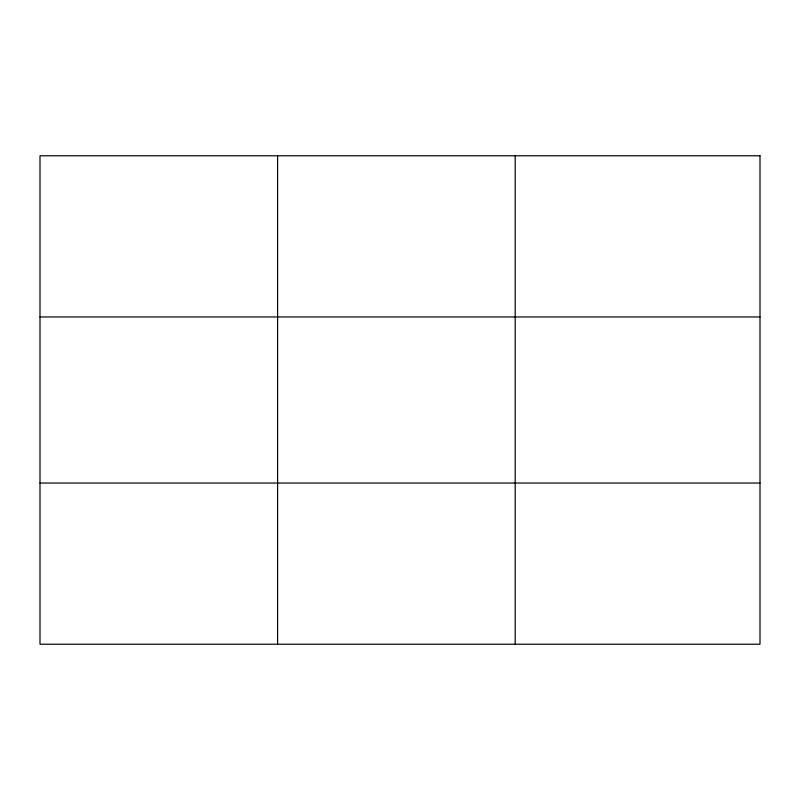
<?xml version="1.0" encoding="UTF-8"?>
<svg xmlns="http://www.w3.org/2000/svg" width="800" height="800" viewBox="0 0 800 800"><rect width="100%" height="100%" fill="white"/><g stroke="black" fill="none" stroke-linecap="round" stroke-linejoin="round"><path stroke-width="1.2" d="M277.6 155.77L277.6 644.23M515.2 155.77L515.2 644.23M40 316.96L760 316.96M40 483.04L760 483.04M760 155.77L760 644.23L40 644.23L40 155.77L760 155.77"/></g></svg>
